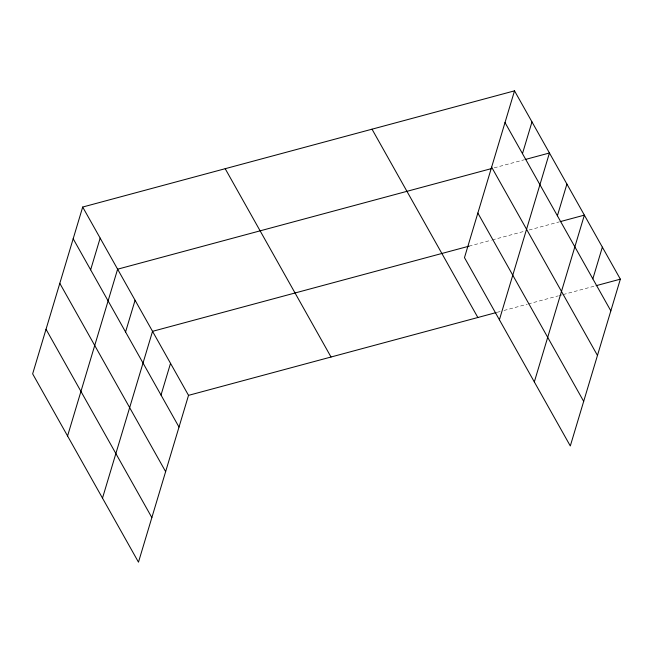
<?xml version="1.0" encoding="UTF-8"?>
<svg xmlns="http://www.w3.org/2000/svg" width="653" height="653" viewBox="0 0 653 653"><rect width="100%" height="100%" fill="white"/><g stroke="black" fill="none" stroke-linecap="round" stroke-linejoin="round"><path stroke-width="0.49" stroke-dasharray="3.27 2.45" d="M494.19 167.854L524.245 159.773M469.009 246.173L491.301 240.173M492.272 239.912L524.261 231.309M529.11 230.003L559.164 221.914M497.235 312.289L500.141 311.505M504.018 310.461L527.289 304.2M528.253 303.939L558.307 295.858M559.278 295.597L562.184 294.813M563.155 294.552L595.144 285.941"/><path stroke-width="0.98" d="M82.694 207.042L32.65 373.843L138.477 562.16L188.521 395.359L82.694 207.042L514.523 90.84L620.35 279.158L570.306 445.958L464.479 257.641L514.523 90.84M90.636 269.828L100.154 238.116M67.569 435.984L117.613 269.191L491.285 168.637M125.564 331.969L135.073 300.258M102.497 498.125L152.541 331.332L469.009 246.173M161.013 395.057L170.531 363.346M522.473 153.626L531.983 121.915M499.406 319.782L549.442 152.99L525.208 159.512M557.393 215.768L566.91 184.064M534.325 381.932L584.37 215.131L560.135 221.653M592.842 278.855L602.36 247.144M188.521 395.359L496.264 312.55M596.116 285.679L620.35 279.158M505.006 122.552L610.833 310.869M491.636 167.135L597.462 355.452M477.857 213.066L583.684 401.375M372.022 129.188L477.849 317.505M225.195 168.694L331.022 357.011M73.177 238.753L179.004 427.07M59.807 283.329L165.633 471.646M46.02 329.259L151.847 517.576"/></g></svg>
